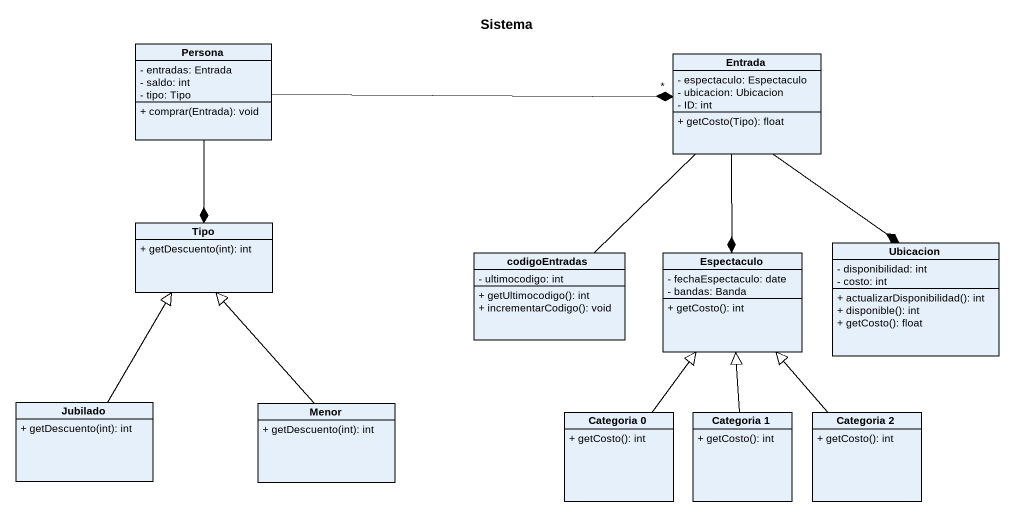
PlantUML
@startuml
title Sistema
hide circle
hide empty members
skinparam classAttributeIconSize 0
class Persona {
  - entradas: Entrada
  - saldo: int
  - tipo: Tipo
  + comprar(Entrada): void
}
class Entrada {
  - espectaculo: Espectaculo
  - ubicacion: Ubicacion
  - ID: int
  + getCosto(Tipo): float
}
class Tipo {
  + getDescuento(int): int
}
class Ubicacion {
  - disponibilidad: int
  - costo: int
  + actualizarDisponibilidad(): int
  + disponible(): int
  + getCosto(): float
}
class codigoEntradas {
  - ultimocodigo: int
  + getUltimocodigo(): int
  + incrementarCodigo(): void
}
class Espectaculo {
  - fechaEspectaculo: date
  - bandas: Banda
  + getCosto(): int
}
class Jubilado {
  + getDescuento(int): int
}
class Menor {
  + getDescuento(int): int
}
class "Categoria 0" as Categoria_0 {
  + getCosto(): int
}
class "Categoria 1" as Categoria_1 {
  + getCosto(): int
}
class "Categoria 2" as Categoria_2 {
  + getCosto(): int
}
Persona -right-* "*" Entrada
Persona --* Tipo
Entrada --* Ubicacion
Entrada -- codigoEntradas
Entrada --* Espectaculo
Jubilado -up-|> Tipo
Menor -up-|> Tipo
Categoria_0 -up-|> Espectaculo
Categoria_1 -up-|> Espectaculo
Categoria_2 -up-|> Espectaculo
@enduml
